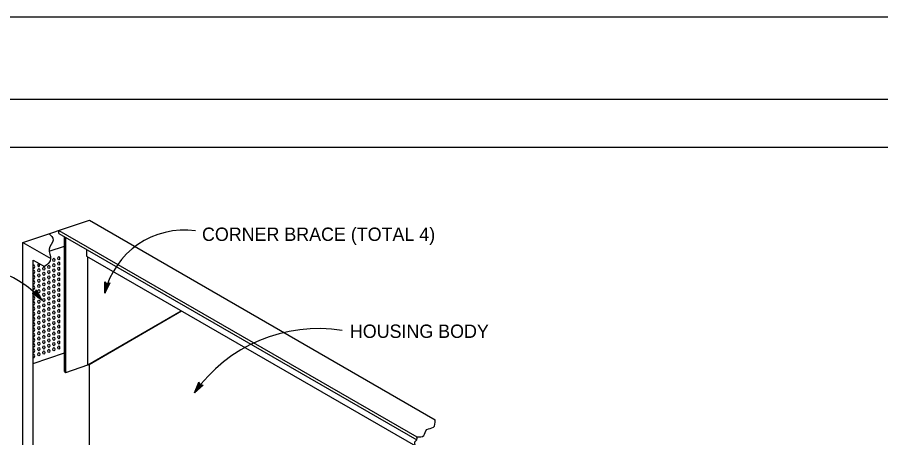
# Model space of a CAD drawing. Extents: x -894 to 866, y -472 to 714.
# Drawn here: x -474.4 to -21.7, y 493.2 to 713.6 of the extents above; entities that cross this region are included whole.
import ezdxf

# ---------------------------------------------------------------- set-up
doc = ezdxf.new("R2010")
doc.units = 0
for name, color, linetype in [('48 Elect Anno', 7, 'Continuous'), ('56 Stage 3 Anno', 7, 'Continuous'), ('57 Undefined', 7, 'Continuous'), ('60 Nongeo Data', 7, 'Continuous'), ('border_PLOTTING-ELEMENTS', 7, 'Continuous'), ('border_rw_22x34_Cut_Lines', 7, 'Continuous'), ('border_SHEET', 7, 'Continuous')]:
    doc.layers.add(name, color=color, linetype=linetype)

msp = doc.modelspace()

# ---------------------------------------------------------------- linework, layer by layer
at = {"layer": '48 Elect Anno'}
for centre, radius, start, end in [((-386.95, 559.38), 42.63, 81.8483, 167.1101), ((-501.45, 529.02), 54.09, 42.2348, 95.8906), ((-316.57, 471), 79.39, 80.9351, 144.846)]:
    msp.add_arc(centre, radius, start, end, dxfattribs=at)
at = {"layer": '56 Stage 3 Anno'}
for points in [[(-425.9, 574.35), (-428.5, 568.89), (-428.46, 574.94), (-428.16, 574.66), (-428.2, 570.23), (-426.28, 574.23), (-426.67, 574.1), (-427.89, 571.54), (-427.87, 574.37), (-427.58, 574.09), (-427.59, 572.87), (-427.06, 573.98), (-427.36, 573.88), (-428.46, 574.94), (-427.36, 573.88)], [(-464.4, 570.64), (-461.41, 565.38), (-466.34, 568.87), (-465.95, 568.95), (-462.33, 566.39), (-464.52, 570.25), (-464.64, 569.86), (-463.23, 567.39), (-465.55, 569.03), (-465.15, 569.11), (-464.15, 568.4), (-464.75, 569.47), (-464.85, 569.17), (-466.34, 568.87), (-464.85, 569.17)], [(-377, 520.77), (-381.48, 516.71), (-379.15, 522.29), (-378.98, 521.92), (-380.69, 517.83), (-377.4, 520.81), (-377.81, 520.84), (-379.91, 518.93), (-378.82, 521.54), (-378.65, 521.17), (-379.12, 520.04), (-378.21, 520.87), (-378.53, 520.89), (-379.15, 522.29), (-378.53, 520.89)]]:
    msp.add_lwpolyline(points, close=True, dxfattribs=at)
at = {"layer": '60 Nongeo Data'}
for p, q in [((-471.36, 595.52), (-436.54, 607.16)), ((-436.54, 607.16), (-255.28, 502.65)), ((-452.5, 601.82), (-264.83, 493.62)), ((-452.5, 600.29), (-452.5, 601.82)), ((-452.5, 600.29), (-264.85, 492.14)), ((-449.6, 527.84), (-449.6, 598.62)), ((-448.94, 527.46), (-448.94, 598.24)), ((-471.36, 301.85), (-471.36, 595.52)), ((-471.36, 595.52), (-456.79, 587.12)), ((-457.65, 590.92), (-449.6, 593.61)), ((-437.99, 591.93), (-437.99, 588.32)), ((-466.06, 586.35), (-460.04, 582.88)), ((-466.06, 460.92), (-466.06, 586.35)), ((-437.99, 588.32), (-265.61, 488.93)), ((-437.33, 531.34), (-437.33, 587.93)), ((-437.33, 531.34), (-388.42, 559.74)), ((-436.61, 531.58), (-388.27, 559.65)), ((-466.06, 532.13), (-449.6, 537.63)), ((-448.94, 527.46), (-437.33, 531.34)), ((-437.33, 531.34), (-436.61, 531.58)), ((-436.54, 443.91), (-436.54, 531.62)), ((-449.6, 527.84), (-448.94, 527.46))]:
    msp.add_line(p, q, dxfattribs=at)
for centre, start_param, end_param in [((-463.09, 583.75), 3.090675, 8.833068), ((-457.87, 585.5), 5.946687, 7.862882), ((-465.7, 582.88), 5.48952, 10.218444), ((-465.7, 580.13), 5.48952, 10.218444), ((-465.7, 577.37), 5.48952, 10.218444), ((-465.7, 574.62), 5.48952, 10.218444), ((-465.7, 571.87), 5.48952, 10.218444), ((-465.7, 569.11), 5.48952, 10.218444), ((-465.7, 566.36), 5.48952, 10.218444), ((-465.7, 563.61), 5.48952, 10.218444), ((-465.7, 560.85), 5.48952, 10.218444), ((-465.7, 558.1), 5.48952, 10.218444), ((-465.7, 555.35), 5.48952, 10.218444), ((-465.7, 552.59), 5.48952, 10.218444), ((-465.7, 549.84), 5.48952, 10.218444), ((-465.7, 547.09), 5.48952, 10.218444), ((-465.7, 544.34), 5.48952, 10.218444), ((-465.7, 541.58), 5.48952, 10.218444), ((-465.7, 538.83), 5.48952, 10.218444), ((-465.7, 536.08), 5.48952, 10.218444)]:
    msp.add_ellipse(centre, major_axis=(0, -0.868), ratio=0.577312, start_param=start_param, end_param=end_param, dxfattribs=at)
for centre in [(-455.26, 586.37), (-455.26, 583.62), (-452.65, 587.24), (-452.65, 584.49), (-463.09, 581), (-460.48, 581.87), (-460.48, 579.12), (-457.87, 582.74), (-457.87, 579.99), (-455.26, 580.86), (-452.65, 581.74), (-452.65, 578.98), (-463.09, 578.25), (-463.09, 575.49), (-460.48, 576.37), (-457.87, 577.24), (-457.87, 574.49), (-455.26, 578.11), (-455.26, 575.36), (-452.65, 576.23), (-463.09, 572.74), (-463.09, 569.99), (-460.48, 573.61), (-460.48, 570.86), (-457.87, 571.73), (-455.26, 572.6), (-455.26, 569.85), (-452.65, 573.48), (-452.65, 570.72), (-463.09, 567.23), (-460.48, 568.11), (-460.48, 565.35), (-457.87, 568.98), (-457.87, 566.23), (-455.26, 567.1), (-452.65, 567.97), (-452.65, 565.22), (-463.09, 564.48), (-463.09, 561.73), (-460.48, 562.6), (-457.87, 563.47), (-457.87, 560.72), (-455.26, 564.35), (-455.26, 561.59), (-452.65, 562.46), (-463.09, 558.97), (-463.09, 556.22), (-460.48, 559.85), (-460.48, 557.09), (-457.87, 557.97), (-455.26, 558.84), (-455.26, 556.09), (-452.65, 559.71), (-452.65, 556.96), (-463.09, 553.47), (-460.48, 554.34), (-460.48, 551.59), (-457.87, 555.21), (-457.87, 552.46), (-455.26, 553.33), (-452.65, 554.2), (-452.65, 551.45), (-463.09, 550.71), (-463.09, 547.96), (-460.48, 548.83), (-457.87, 549.71), (-457.87, 546.95), (-455.26, 550.58), (-455.26, 547.83), (-452.65, 548.7), (-463.09, 545.21), (-463.09, 542.45), (-460.48, 546.08), (-460.48, 543.33), (-457.87, 544.2), (-455.26, 545.07), (-455.26, 542.32), (-452.65, 545.95), (-452.65, 543.19), (-463.09, 539.7), (-460.48, 540.57), (-460.48, 537.82), (-457.87, 541.45), (-457.87, 538.69), (-455.26, 539.57), (-452.65, 540.44), (-463.09, 536.95)]:
    msp.add_ellipse(centre, major_axis=(0, -0.868), ratio=0.577312, dxfattribs=at)
for points in [[(-457.69, 600.09), (-456.75, 599.3), (-453.9, 596.93), (-459.22, 592.18), (-455.53, 586.61), (-458.44, 584.2), (-460.04, 582.88)], [(-264.83, 493.62), (-263.43, 493.58), (-260.59, 493.48), (-260.43, 498.41), (-255.41, 497.84), (-255.33, 500.9), (-255.28, 502.65)], [(-265.61, 488.93), (-265.92, 489.82), (-266.39, 491.17), (-264.52, 492.06), (-264.72, 493.07), (-264.83, 493.62)]]:
    msp.add_open_spline(points, degree=3, dxfattribs=at)
at = {"layer": 'border_PLOTTING-ELEMENTS'}
for points in [[(-894.04, -472.43), (865.96, -472.43), (865.96, 713.58), (-894.04, 713.58)], [(-864.04, 670.58), (835.96, 670.58), (835.96, -429.43), (-864.04, -429.43)]]:
    msp.add_lwpolyline(points, close=True, dxfattribs=at)
at = {"layer": 'border_rw_22x34_Cut_Lines'}
msp.add_lwpolyline([(-864.04, 670.58), (835.96, 670.58), (835.96, -429.43), (-864.04, -429.43)], close=True, dxfattribs=at)
at = {"layer": 'border_SHEET'}
msp.add_line((-814.04, 645.57), (810.96, 645.57), dxfattribs=at)

# ---------------------------------------------------------------- texts
at = {"layer": '57 Undefined'}
for s, p in [('CORNER BRACE (TOTAL 4)', (-377.52, 596.36)), ('HOUSING BODY', (-299.99, 545.53))]:
    msp.add_text(s, height=7, dxfattribs=at).set_placement(p)

doc.saveas('drawing.dxf')
